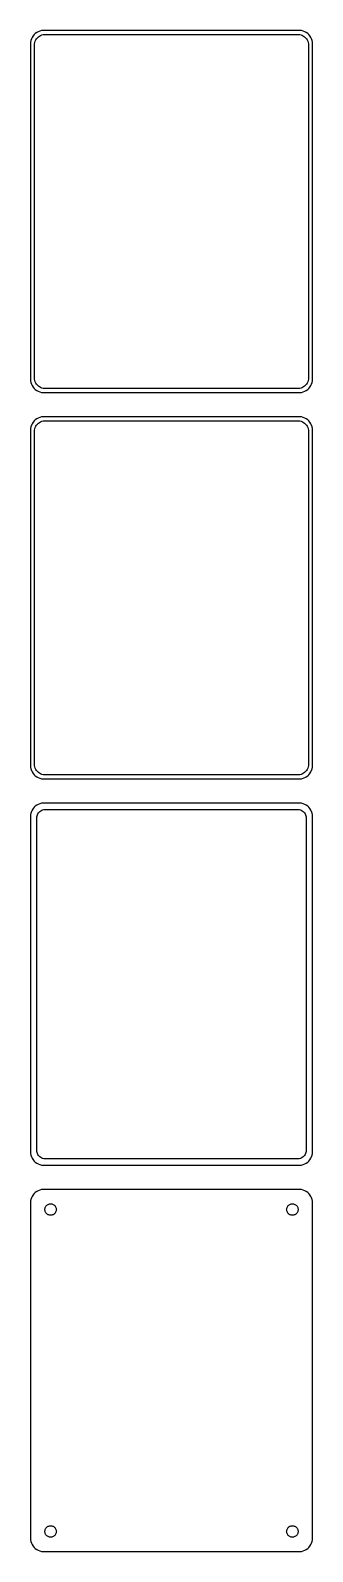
# Model space of a CAD drawing. Header units: metres. Extents: x -52 to 52, y 509 to 1075.
import ezdxf

# ---------------------------------------------------------------- set-up
doc = ezdxf.new("R2010")
doc.units = ezdxf.units.M

msp = doc.modelspace()

# ---------------------------------------------------------------- linework, layer by layer
for p, q in [((-52.3429, 1071.74), (-52.4606, 1071.13)), ((-52.1489, 1072.34), (-52.3429, 1071.74)), ((-51.8815, 1072.91), (-52.1489, 1072.34)), ((-51.5451, 1073.44), (-51.8815, 1072.91)), ((-51.1448, 1073.92), (-51.5451, 1073.44)), ((-50.6871, 1074.35), (-51.1448, 1073.92)), ((-50.7191, 1071.47), (-50.5052, 1071.93)), ((-50.1791, 1074.72), (-50.6871, 1074.35)), ((-50.5052, 1071.93), (-50.2361, 1072.35)), ((-50.2361, 1072.35), (-49.9159, 1072.74)), ((-49.6289, 1075.02), (-50.1791, 1074.72)), ((-49.9159, 1072.74), (-49.5497, 1073.08)), ((-49.0451, 1075.26), (-49.6289, 1075.02)), ((-49.5497, 1073.08), (-49.1433, 1073.38)), ((-49.1433, 1073.38), (-48.7031, 1073.62)), ((-48.4369, 1075.41), (-49.0451, 1075.26)), ((-48.7031, 1073.62), (-48.2361, 1073.8)), ((-47.8139, 1075.49), (-48.4369, 1075.41)), ((-48.2361, 1073.8), (-47.7495, 1073.93)), ((47.8139, 1075.49), (-47.8139, 1075.49)), ((-47.7495, 1073.93), (-47.2512, 1073.99)), ((-47.2512, 1073.99), (47.2512, 1073.99)), ((47.2512, 1073.99), (47.7495, 1073.93)), ((47.7495, 1073.93), (48.2361, 1073.8)), ((48.4369, 1075.41), (47.8139, 1075.49)), ((48.2361, 1073.8), (48.7031, 1073.62)), ((49.0451, 1075.26), (48.4369, 1075.41)), ((48.7031, 1073.62), (49.1433, 1073.38)), ((49.6289, 1075.02), (49.0451, 1075.26)), ((49.1433, 1073.38), (49.5497, 1073.08)), ((49.5497, 1073.08), (49.9159, 1072.74)), ((50.1791, 1074.72), (49.6289, 1075.02)), ((49.9159, 1072.74), (50.2361, 1072.35)), ((50.6871, 1074.35), (50.1791, 1074.72)), ((50.2361, 1072.35), (50.5052, 1071.93)), ((50.5052, 1071.93), (50.7191, 1071.47)), ((51.1448, 1073.92), (50.6871, 1074.35)), ((51.5451, 1073.44), (51.1448, 1073.92)), ((51.8815, 1072.91), (51.5451, 1073.44)), ((52.1489, 1072.34), (51.8815, 1072.91)), ((52.3429, 1071.74), (52.1489, 1072.34)), ((52.4606, 1071.13), (52.3429, 1071.74)), ((-52.4606, 1071.13), (-52.5, 1070.5)), ((-52.5, 1070.5), (-52.5, 945.5)), ((-51, 1070), (-50.9685, 1070.5)), ((-51, 946), (-51, 1070)), ((-50.9685, 1070.5), (-50.8743, 1070.99)), ((-50.8743, 1070.99), (-50.7191, 1071.47)), ((50.7191, 1071.47), (50.8743, 1070.99)), ((50.8743, 1070.99), (50.9685, 1070.5)), ((50.9685, 1070.5), (51, 1070)), ((51, 1070), (51, 946)), ((52.5, 1070.5), (52.4606, 1071.13)), ((52.5, 945.5), (52.5, 1070.5)), ((-52.5, 945.5), (-52.4606, 944.873)), ((-52.4606, 944.873), (-52.3429, 944.257)), ((-52.3429, 944.257), (-52.1489, 943.659)), ((-52.1489, 943.659), (-51.8815, 943.091)), ((-51.8815, 943.091), (-51.5451, 942.561)), ((-51.5451, 942.561), (-51.1448, 942.077)), ((-51.1448, 942.077), (-50.6871, 941.647)), ((-50.9685, 945.499), (-51, 946)), ((-50.8743, 945.005), (-50.9685, 945.499)), ((-50.7191, 944.528), (-50.8743, 945.005)), ((-50.5052, 944.073), (-50.7191, 944.528)), ((-50.6871, 941.647), (-50.1791, 941.278)), ((-50.2361, 943.649), (-50.5052, 944.073)), ((-49.9159, 943.262), (-50.2361, 943.649)), ((-50.1791, 941.278), (-49.6289, 940.976)), ((-49.5497, 942.918), (-49.9159, 943.262)), ((-49.1433, 942.623), (-49.5497, 942.918)), ((-48.7031, 942.381), (-49.1433, 942.623)), ((-48.2361, 942.196), (-48.7031, 942.381)), ((-47.7495, 942.071), (-48.2361, 942.196)), ((-47.2512, 942.008), (-47.7495, 942.071)), ((47.2512, 942.008), (-47.2512, 942.008)), ((47.7495, 942.071), (47.2512, 942.008)), ((48.2361, 942.196), (47.7495, 942.071)), ((48.7031, 942.381), (48.2361, 942.196)), ((49.1433, 942.623), (48.7031, 942.381)), ((49.5497, 942.918), (49.1433, 942.623)), ((49.9159, 943.262), (49.5497, 942.918)), ((49.6289, 940.976), (50.1791, 941.278)), ((50.2361, 943.649), (49.9159, 943.262)), ((50.1791, 941.278), (50.6871, 941.647)), ((50.5052, 944.073), (50.2361, 943.649)), ((50.7191, 944.528), (50.5052, 944.073)), ((50.6871, 941.647), (51.1448, 942.077)), ((50.8743, 945.005), (50.7191, 944.528)), ((50.9685, 945.499), (50.8743, 945.005)), ((51, 946), (50.9685, 945.499)), ((51.1448, 942.077), (51.5451, 942.561)), ((51.5451, 942.561), (51.8815, 943.091)), ((51.8815, 943.091), (52.1489, 943.659)), ((52.1489, 943.659), (52.3429, 944.257)), ((52.3429, 944.257), (52.4606, 944.873)), ((52.4606, 944.873), (52.5, 945.5)), ((-49.6289, 940.976), (-49.0451, 940.745)), ((-49.0451, 940.745), (-48.4369, 940.589)), ((-48.4369, 940.589), (-47.8139, 940.51)), ((-47.8139, 940.51), (47.8139, 940.51)), ((47.8139, 940.51), (48.4369, 940.589)), ((48.4369, 940.589), (49.0451, 940.745)), ((49.0451, 940.745), (49.6289, 940.976)), ((-51.1448, 929.923), (-51.5451, 929.439)), ((-50.6871, 930.353), (-51.1448, 929.923)), ((-50.1791, 930.722), (-50.6871, 930.353)), ((-49.6289, 931.024), (-50.1791, 930.722)), ((-49.0451, 931.255), (-49.6289, 931.024)), ((-48.4369, 931.411), (-49.0451, 931.255)), ((-47.8139, 931.49), (-48.4369, 931.411)), ((-48.2361, 929.804), (-47.7495, 929.929)), ((47.8139, 931.49), (-47.8139, 931.49)), ((-47.7495, 929.929), (-47.2512, 929.992)), ((-47.2512, 929.992), (47.2512, 929.992)), ((47.2512, 929.992), (47.7495, 929.929)), ((47.7495, 929.929), (48.2361, 929.804)), ((48.4369, 931.411), (47.8139, 931.49)), ((49.0451, 931.255), (48.4369, 931.411)), ((49.6289, 931.024), (49.0451, 931.255)), ((50.1791, 930.722), (49.6289, 931.024)), ((50.6871, 930.353), (50.1791, 930.722)), ((51.1448, 929.923), (50.6871, 930.353)), ((51.5451, 929.439), (51.1448, 929.923)), ((-52.4606, 927.127), (-52.5, 926.5)), ((-52.5, 926.5), (-52.5, 801.5)), ((-52.3429, 927.743), (-52.4606, 927.127)), ((-52.1489, 928.341), (-52.3429, 927.743)), ((-51.8815, 928.909), (-52.1489, 928.341)), ((-51.5451, 929.439), (-51.8815, 928.909)), ((-51, 926), (-50.9685, 926.501)), ((-51, 802), (-51, 926)), ((-50.9685, 926.501), (-50.8743, 926.995)), ((-50.8743, 926.995), (-50.7191, 927.472)), ((-50.7191, 927.472), (-50.5052, 927.927)), ((-50.5052, 927.927), (-50.2361, 928.351)), ((-50.2361, 928.351), (-49.9159, 928.738)), ((-49.9159, 928.738), (-49.5497, 929.082)), ((-49.5497, 929.082), (-49.1433, 929.377)), ((-49.1433, 929.377), (-48.7031, 929.619)), ((-48.7031, 929.619), (-48.2361, 929.804)), ((48.2361, 929.804), (48.7031, 929.619)), ((48.7031, 929.619), (49.1433, 929.377)), ((49.1433, 929.377), (49.5497, 929.082)), ((49.5497, 929.082), (49.9159, 928.738)), ((49.9159, 928.738), (50.2361, 928.351)), ((50.2361, 928.351), (50.5052, 927.927)), ((50.5052, 927.927), (50.7191, 927.472)), ((50.7191, 927.472), (50.8743, 926.995)), ((50.8743, 926.995), (50.9685, 926.501)), ((50.9685, 926.501), (51, 926)), ((51, 926), (51, 802)), ((51.8815, 928.909), (51.5451, 929.439)), ((52.1489, 928.341), (51.8815, 928.909)), ((52.3429, 927.743), (52.1489, 928.341)), ((52.4606, 927.127), (52.3429, 927.743)), ((52.5, 926.5), (52.4606, 927.127)), ((52.5, 801.5), (52.5, 926.5)), ((-52.5, 801.5), (-52.4606, 800.873)), ((-52.4606, 800.873), (-52.3429, 800.257)), ((-52.3429, 800.257), (-52.1489, 799.659)), ((-52.1489, 799.659), (-51.8815, 799.091)), ((-50.9685, 801.499), (-51, 802)), ((-50.8743, 801.005), (-50.9685, 801.499)), ((-50.7191, 800.528), (-50.8743, 801.005)), ((-50.5052, 800.073), (-50.7191, 800.528)), ((-50.2361, 799.649), (-50.5052, 800.073)), ((-49.9159, 799.262), (-50.2361, 799.649)), ((50.2361, 799.649), (49.9159, 799.262)), ((50.5052, 800.073), (50.2361, 799.649)), ((50.7191, 800.528), (50.5052, 800.073)), ((50.8743, 801.005), (50.7191, 800.528)), ((50.9685, 801.499), (50.8743, 801.005)), ((51, 802), (50.9685, 801.499)), ((51.8815, 799.091), (52.1489, 799.659)), ((52.1489, 799.659), (52.3429, 800.257)), ((52.3429, 800.257), (52.4606, 800.873)), ((52.4606, 800.873), (52.5, 801.5)), ((-51.8815, 799.091), (-51.5451, 798.561)), ((-51.5451, 798.561), (-51.1448, 798.077)), ((-51.1448, 798.077), (-50.6871, 797.647)), ((-50.6871, 797.647), (-50.1791, 797.278)), ((-50.1791, 797.278), (-49.6289, 796.976)), ((-49.5497, 798.918), (-49.9159, 799.262)), ((-49.6289, 796.976), (-49.0451, 796.745)), ((-49.1433, 798.623), (-49.5497, 798.918)), ((-48.7031, 798.381), (-49.1433, 798.623)), ((-49.0451, 796.745), (-48.4369, 796.589)), ((-48.2361, 798.196), (-48.7031, 798.381)), ((-48.4369, 796.589), (-47.8139, 796.51)), ((-47.7495, 798.071), (-48.2361, 798.196)), ((-47.8139, 796.51), (47.8139, 796.51)), ((-47.2512, 798.008), (-47.7495, 798.071)), ((47.2512, 798.008), (-47.2512, 798.008)), ((47.7495, 798.071), (47.2512, 798.008)), ((48.2361, 798.196), (47.7495, 798.071)), ((47.8139, 796.51), (48.4369, 796.589)), ((48.7031, 798.381), (48.2361, 798.196)), ((48.4369, 796.589), (49.0451, 796.745)), ((49.1433, 798.623), (48.7031, 798.381)), ((49.0451, 796.745), (49.6289, 796.976)), ((49.5497, 798.918), (49.1433, 798.623)), ((49.9159, 799.262), (49.5497, 798.918)), ((49.6289, 796.976), (50.1791, 797.278)), ((50.1791, 797.278), (50.6871, 797.647)), ((50.6871, 797.647), (51.1448, 798.077)), ((51.1448, 798.077), (51.5451, 798.561)), ((51.5451, 798.561), (51.8815, 799.091)), ((-52.4606, 783.127), (-52.5, 782.5)), ((-52.5, 782.5), (-52.5, 657.5)), ((-52.3429, 783.743), (-52.4606, 783.127)), ((-52.1489, 784.341), (-52.3429, 783.743)), ((-51.8815, 784.909), (-52.1489, 784.341)), ((-51.5451, 785.439), (-51.8815, 784.909)), ((-51.1448, 785.923), (-51.5451, 785.439)), ((-50.6871, 786.353), (-51.1448, 785.923)), ((-50.1791, 786.722), (-50.6871, 786.353)), ((-49.6289, 787.024), (-50.1791, 786.722)), ((-50.0884, 782.39), (-50.0151, 782.774)), ((-50.0151, 782.774), (-49.8943, 783.146)), ((-49.8943, 783.146), (-49.7279, 783.5)), ((-49.7279, 783.5), (-49.5184, 783.83)), ((-49.0451, 787.255), (-49.6289, 787.024)), ((-49.5184, 783.83), (-49.2692, 784.131)), ((-49.2692, 784.131), (-48.9842, 784.399)), ((-48.4369, 787.411), (-49.0451, 787.255)), ((-48.9842, 784.399), (-48.668, 784.628)), ((-48.668, 784.628), (-48.3254, 784.817)), ((-47.8139, 787.49), (-48.4369, 787.411)), ((-48.3254, 784.817), (-47.9619, 784.961)), ((-47.9619, 784.961), (-47.5833, 785.058)), ((47.8139, 787.49), (-47.8139, 787.49)), ((-47.5833, 785.058), (-47.1954, 785.107)), ((-47.1954, 785.107), (47.1954, 785.107)), ((47.1954, 785.107), (47.5833, 785.058)), ((47.5833, 785.058), (47.9619, 784.961)), ((48.4369, 787.411), (47.8139, 787.49)), ((47.9619, 784.961), (48.3254, 784.817)), ((48.3254, 784.817), (48.668, 784.628)), ((49.0451, 787.255), (48.4369, 787.411)), ((48.668, 784.628), (48.9842, 784.399)), ((48.9842, 784.399), (49.2692, 784.131)), ((49.6289, 787.024), (49.0451, 787.255)), ((49.2692, 784.131), (49.5184, 783.83)), ((49.5184, 783.83), (49.7279, 783.5)), ((50.1791, 786.722), (49.6289, 787.024)), ((49.7279, 783.5), (49.8943, 783.146)), ((49.8943, 783.146), (50.0151, 782.774)), ((50.0151, 782.774), (50.0884, 782.39)), ((50.6871, 786.353), (50.1791, 786.722)), ((51.1448, 785.923), (50.6871, 786.353)), ((51.5451, 785.439), (51.1448, 785.923)), ((51.8815, 784.909), (51.5451, 785.439)), ((52.1489, 784.341), (51.8815, 784.909)), ((52.3429, 783.743), (52.1489, 784.341)), ((52.4606, 783.127), (52.3429, 783.743)), ((52.5, 782.5), (52.4606, 783.127)), ((52.5, 657.5), (52.5, 782.5)), ((-50.1129, 782), (-50.0884, 782.39)), ((-50.1129, 658), (-50.1129, 782)), ((50.0884, 782.39), (50.1129, 782)), ((50.1129, 782), (50.1129, 658)), ((-50.0884, 657.61), (-50.1129, 658)), ((50.1129, 658), (50.0884, 657.61)), ((-52.5, 657.5), (-52.4606, 656.873)), ((-52.4606, 656.873), (-52.3429, 656.257)), ((-52.3429, 656.257), (-52.1489, 655.659)), ((-52.1489, 655.659), (-51.8815, 655.091)), ((-51.8815, 655.091), (-51.5451, 654.561)), ((-51.5451, 654.561), (-51.1448, 654.077)), ((-51.1448, 654.077), (-50.6871, 653.647)), ((-50.6871, 653.647), (-50.1791, 653.278)), ((-50.1791, 653.278), (-49.6289, 652.976)), ((-50.0151, 657.226), (-50.0884, 657.61)), ((-49.8943, 656.854), (-50.0151, 657.226)), ((-49.7279, 656.5), (-49.8943, 656.854)), ((-49.5184, 656.17), (-49.7279, 656.5)), ((-49.6289, 652.976), (-49.0451, 652.745)), ((-49.2692, 655.869), (-49.5184, 656.17)), ((-48.9842, 655.601), (-49.2692, 655.869)), ((-49.0451, 652.745), (-48.4369, 652.589)), ((-48.668, 655.372), (-48.9842, 655.601)), ((-48.3254, 655.183), (-48.668, 655.372)), ((-48.4369, 652.589), (-47.8139, 652.51)), ((-47.9619, 655.039), (-48.3254, 655.183)), ((-47.5833, 654.942), (-47.9619, 655.039)), ((-47.8139, 652.51), (47.8139, 652.51)), ((-47.1954, 654.893), (-47.5833, 654.942)), ((47.1954, 654.893), (-47.1954, 654.893)), ((47.5833, 654.942), (47.1954, 654.893)), ((47.9619, 655.039), (47.5833, 654.942)), ((47.8139, 652.51), (48.4369, 652.589)), ((48.3254, 655.183), (47.9619, 655.039)), ((48.668, 655.372), (48.3254, 655.183)), ((48.4369, 652.589), (49.0451, 652.745)), ((48.9842, 655.601), (48.668, 655.372)), ((49.2692, 655.869), (48.9842, 655.601)), ((49.0451, 652.745), (49.6289, 652.976)), ((49.5184, 656.17), (49.2692, 655.869)), ((49.7279, 656.5), (49.5184, 656.17)), ((49.6289, 652.976), (50.1791, 653.278)), ((49.8943, 656.854), (49.7279, 656.5)), ((50.0151, 657.226), (49.8943, 656.854)), ((50.0884, 657.61), (50.0151, 657.226)), ((50.1791, 653.278), (50.6871, 653.647)), ((50.6871, 653.647), (51.1448, 654.077)), ((51.1448, 654.077), (51.5451, 654.561)), ((51.5451, 654.561), (51.8815, 655.091)), ((51.8815, 655.091), (52.1489, 655.659)), ((52.1489, 655.659), (52.3429, 656.257)), ((52.3429, 656.257), (52.4606, 656.873)), ((52.4606, 656.873), (52.5, 657.5)), ((-51.8815, 640.909), (-52.1489, 640.341)), ((-51.5451, 641.439), (-51.8815, 640.909)), ((-51.1448, 641.923), (-51.5451, 641.439)), ((-50.6871, 642.353), (-51.1448, 641.923)), ((-50.1791, 642.722), (-50.6871, 642.353)), ((-49.6289, 643.024), (-50.1791, 642.722)), ((-49.0451, 643.255), (-49.6289, 643.024)), ((-48.4369, 643.411), (-49.0451, 643.255)), ((-47.8139, 643.49), (-48.4369, 643.411)), ((47.8139, 643.49), (-47.8139, 643.49)), ((48.4369, 643.411), (47.8139, 643.49)), ((49.0451, 643.255), (48.4369, 643.411)), ((49.6289, 643.024), (49.0451, 643.255)), ((50.1791, 642.722), (49.6289, 643.024)), ((50.6871, 642.353), (50.1791, 642.722)), ((51.1448, 641.923), (50.6871, 642.353)), ((51.5451, 641.439), (51.1448, 641.923)), ((51.8815, 640.909), (51.5451, 641.439)), ((52.1489, 640.341), (51.8815, 640.909)), ((-52.4606, 639.127), (-52.5, 638.5)), ((-52.5, 638.5), (-52.5, 513.5)), ((-52.3429, 639.743), (-52.4606, 639.127)), ((-52.1489, 640.341), (-52.3429, 639.743)), ((-47.1353, 636), (-47.1185, 636.268)), ((-47.1185, 635.732), (-47.1353, 636)), ((-47.1185, 636.268), (-47.0682, 636.531)), ((-47.0682, 635.469), (-47.1185, 635.732)), ((-47.0682, 636.531), (-46.9853, 636.786)), ((-46.9853, 635.214), (-47.0682, 635.469)), ((-46.9853, 636.786), (-46.8712, 637.029)), ((-46.8712, 634.971), (-46.9853, 635.214)), ((-46.8712, 637.029), (-46.7275, 637.255)), ((-46.7275, 637.255), (-46.5565, 637.462)), ((-46.5565, 637.462), (-46.3611, 637.645)), ((-46.3611, 637.645), (-46.1441, 637.803)), ((-46.1441, 637.803), (-45.9092, 637.932)), ((-45.9092, 637.932), (-45.6598, 638.031)), ((-45.6598, 638.031), (-45.4001, 638.097)), ((-45.4001, 638.097), (-45.1341, 638.131)), ((-45.1341, 638.131), (-44.8659, 638.131)), ((-44.8659, 638.131), (-44.5999, 638.097)), ((-44.5999, 638.097), (-44.3401, 638.031)), ((-44.3401, 638.031), (-44.0908, 637.932)), ((-44.0908, 637.932), (-43.8559, 637.803)), ((-43.8559, 637.803), (-43.6389, 637.645)), ((-43.6389, 637.645), (-43.4434, 637.462)), ((-43.4434, 637.462), (-43.2725, 637.255)), ((-43.2725, 637.255), (-43.1288, 637.029)), ((-43.1288, 637.029), (-43.0146, 636.786)), ((-43.0146, 635.214), (-43.1288, 634.971)), ((-43.0146, 636.786), (-42.9318, 636.531)), ((-42.9318, 635.469), (-43.0146, 635.214)), ((-42.9318, 636.531), (-42.8815, 636.268)), ((-42.8815, 635.732), (-42.9318, 635.469)), ((-42.8815, 636.268), (-42.8647, 636)), ((-42.8647, 636), (-42.8815, 635.732)), ((42.8647, 636), (42.8815, 636.268)), ((42.8815, 635.732), (42.8647, 636)), ((42.8815, 636.268), (42.9318, 636.531)), ((42.9318, 635.469), (42.8815, 635.732)), ((42.9318, 636.531), (43.0146, 636.786)), ((43.0146, 635.214), (42.9318, 635.469)), ((43.0146, 636.786), (43.1288, 637.029)), ((43.1288, 634.971), (43.0146, 635.214)), ((43.1288, 637.029), (43.2725, 637.255)), ((43.2725, 637.255), (43.4434, 637.462)), ((43.4434, 637.462), (43.6389, 637.645)), ((43.6389, 637.645), (43.8559, 637.803)), ((43.8559, 637.803), (44.0908, 637.932)), ((44.0908, 637.932), (44.3401, 638.031)), ((44.3401, 638.031), (44.5999, 638.097)), ((44.5999, 638.097), (44.8659, 638.131)), ((44.8659, 638.131), (45.1341, 638.131)), ((45.1341, 638.131), (45.4001, 638.097)), ((45.4001, 638.097), (45.6598, 638.031)), ((45.6598, 638.031), (45.9092, 637.932)), ((45.9092, 637.932), (46.1441, 637.803)), ((46.1441, 637.803), (46.3611, 637.645)), ((46.3611, 637.645), (46.5565, 637.462)), ((46.5565, 637.462), (46.7275, 637.255)), ((46.7275, 637.255), (46.8712, 637.029)), ((46.8712, 637.029), (46.9853, 636.786)), ((46.9853, 635.214), (46.8712, 634.971)), ((46.9853, 636.786), (47.0682, 636.531)), ((47.0682, 635.469), (46.9853, 635.214)), ((47.0682, 636.531), (47.1185, 636.268)), ((47.1185, 635.732), (47.0682, 635.469)), ((47.1185, 636.268), (47.1353, 636)), ((47.1353, 636), (47.1185, 635.732)), ((52.3429, 639.743), (52.1489, 640.341)), ((52.4606, 639.127), (52.3429, 639.743)), ((52.5, 638.5), (52.4606, 639.127)), ((52.5, 513.5), (52.5, 638.5)), ((-46.7275, 634.745), (-46.8712, 634.971)), ((-46.5565, 634.538), (-46.7275, 634.745)), ((-46.3611, 634.355), (-46.5565, 634.538)), ((-46.1441, 634.197), (-46.3611, 634.355)), ((-45.9092, 634.068), (-46.1441, 634.197)), ((-45.6598, 633.969), (-45.9092, 634.068)), ((-45.4001, 633.903), (-45.6598, 633.969)), ((-45.1341, 633.869), (-45.4001, 633.903)), ((-44.8659, 633.869), (-45.1341, 633.869)), ((-44.5999, 633.903), (-44.8659, 633.869)), ((-44.3401, 633.969), (-44.5999, 633.903)), ((-44.0908, 634.068), (-44.3401, 633.969)), ((-43.8559, 634.197), (-44.0908, 634.068)), ((-43.6389, 634.355), (-43.8559, 634.197)), ((-43.4434, 634.538), (-43.6389, 634.355)), ((-43.2725, 634.745), (-43.4434, 634.538)), ((-43.1288, 634.971), (-43.2725, 634.745)), ((43.2725, 634.745), (43.1288, 634.971)), ((43.4434, 634.538), (43.2725, 634.745)), ((43.6389, 634.355), (43.4434, 634.538)), ((43.8559, 634.197), (43.6389, 634.355)), ((44.0908, 634.068), (43.8559, 634.197)), ((44.3401, 633.969), (44.0908, 634.068)), ((44.5999, 633.903), (44.3401, 633.969)), ((44.8659, 633.869), (44.5999, 633.903)), ((45.1341, 633.869), (44.8659, 633.869)), ((45.4001, 633.903), (45.1341, 633.869)), ((45.6598, 633.969), (45.4001, 633.903)), ((45.9092, 634.068), (45.6598, 633.969)), ((46.1441, 634.197), (45.9092, 634.068)), ((46.3611, 634.355), (46.1441, 634.197)), ((46.5565, 634.538), (46.3611, 634.355)), ((46.7275, 634.745), (46.5565, 634.538)), ((46.8712, 634.971), (46.7275, 634.745)), ((-47.1353, 516), (-47.1185, 516.268)), ((-47.1185, 515.732), (-47.1353, 516)), ((-47.1185, 516.268), (-47.0682, 516.531)), ((-47.0682, 516.531), (-46.9853, 516.786)), ((-46.9853, 516.786), (-46.8712, 517.029)), ((-46.8712, 517.029), (-46.7275, 517.255)), ((-46.7275, 517.255), (-46.5565, 517.462)), ((-46.5565, 517.462), (-46.3611, 517.645)), ((-46.3611, 517.645), (-46.1441, 517.803)), ((-46.1441, 517.803), (-45.9092, 517.932)), ((-45.9092, 517.932), (-45.6598, 518.031)), ((-45.6598, 518.031), (-45.4001, 518.097)), ((-45.4001, 518.097), (-45.1341, 518.131)), ((-45.1341, 518.131), (-44.8659, 518.131)), ((-44.8659, 518.131), (-44.5999, 518.097)), ((-44.5999, 518.097), (-44.3401, 518.031)), ((-44.3401, 518.031), (-44.0908, 517.932)), ((-44.0908, 517.932), (-43.8559, 517.803)), ((-43.8559, 517.803), (-43.6389, 517.645)), ((-43.6389, 517.645), (-43.4434, 517.462)), ((-43.4434, 517.462), (-43.2725, 517.255)), ((-43.2725, 517.255), (-43.1288, 517.029)), ((-43.1288, 517.029), (-43.0146, 516.786)), ((-43.0146, 516.786), (-42.9318, 516.531)), ((-42.9318, 516.531), (-42.8815, 516.268)), ((-42.8815, 516.268), (-42.8647, 516)), ((-42.8647, 516), (-42.8815, 515.732)), ((42.8647, 516), (42.8815, 516.268)), ((42.8815, 515.732), (42.8647, 516)), ((42.8815, 516.268), (42.9318, 516.531)), ((42.9318, 516.531), (43.0146, 516.786)), ((43.0146, 516.786), (43.1288, 517.029)), ((43.1288, 517.029), (43.2725, 517.255)), ((43.2725, 517.255), (43.4434, 517.462)), ((43.4434, 517.462), (43.6389, 517.645)), ((43.6389, 517.645), (43.8559, 517.803)), ((43.8559, 517.803), (44.0908, 517.932)), ((44.0908, 517.932), (44.3401, 518.031)), ((44.3401, 518.031), (44.5999, 518.097)), ((44.5999, 518.097), (44.8659, 518.131)), ((44.8659, 518.131), (45.1341, 518.131)), ((45.1341, 518.131), (45.4001, 518.097)), ((45.4001, 518.097), (45.6598, 518.031)), ((45.6598, 518.031), (45.9092, 517.932)), ((45.9092, 517.932), (46.1441, 517.803)), ((46.1441, 517.803), (46.3611, 517.645)), ((46.3611, 517.645), (46.5565, 517.462)), ((46.5565, 517.462), (46.7275, 517.255)), ((46.7275, 517.255), (46.8712, 517.029)), ((46.8712, 517.029), (46.9853, 516.786)), ((46.9853, 516.786), (47.0682, 516.531)), ((47.0682, 516.531), (47.1185, 516.268)), ((47.1185, 516.268), (47.1353, 516)), ((47.1353, 516), (47.1185, 515.732)), ((-52.5, 513.5), (-52.4606, 512.873)), ((-52.4606, 512.873), (-52.3429, 512.257)), ((-52.3429, 512.257), (-52.1489, 511.659)), ((-52.1489, 511.659), (-51.8815, 511.091)), ((-51.8815, 511.091), (-51.5451, 510.561)), ((-51.5451, 510.561), (-51.1448, 510.077)), ((-47.0682, 515.469), (-47.1185, 515.732)), ((-46.9853, 515.214), (-47.0682, 515.469)), ((-46.8712, 514.971), (-46.9853, 515.214)), ((-46.7275, 514.745), (-46.8712, 514.971)), ((-46.5565, 514.538), (-46.7275, 514.745)), ((-46.3611, 514.355), (-46.5565, 514.538)), ((-46.1441, 514.197), (-46.3611, 514.355)), ((-45.9092, 514.068), (-46.1441, 514.197)), ((-45.6598, 513.969), (-45.9092, 514.068)), ((-45.4001, 513.903), (-45.6598, 513.969)), ((-45.1341, 513.869), (-45.4001, 513.903)), ((-44.8659, 513.869), (-45.1341, 513.869)), ((-44.5999, 513.903), (-44.8659, 513.869)), ((-44.3401, 513.969), (-44.5999, 513.903)), ((-44.0908, 514.068), (-44.3401, 513.969)), ((-43.8559, 514.197), (-44.0908, 514.068)), ((-43.6389, 514.355), (-43.8559, 514.197)), ((-43.4434, 514.538), (-43.6389, 514.355)), ((-43.2725, 514.745), (-43.4434, 514.538)), ((-43.1288, 514.971), (-43.2725, 514.745)), ((-43.0146, 515.214), (-43.1288, 514.971)), ((-42.9318, 515.469), (-43.0146, 515.214)), ((-42.8815, 515.732), (-42.9318, 515.469)), ((42.9318, 515.469), (42.8815, 515.732)), ((43.0146, 515.214), (42.9318, 515.469)), ((43.1288, 514.971), (43.0146, 515.214)), ((43.2725, 514.745), (43.1288, 514.971)), ((43.4434, 514.538), (43.2725, 514.745)), ((43.6389, 514.355), (43.4434, 514.538)), ((43.8559, 514.197), (43.6389, 514.355)), ((44.0908, 514.068), (43.8559, 514.197)), ((44.3401, 513.969), (44.0908, 514.068)), ((44.5999, 513.903), (44.3401, 513.969)), ((44.8659, 513.869), (44.5999, 513.903)), ((45.1341, 513.869), (44.8659, 513.869)), ((45.4001, 513.903), (45.1341, 513.869)), ((45.6598, 513.969), (45.4001, 513.903)), ((45.9092, 514.068), (45.6598, 513.969)), ((46.1441, 514.197), (45.9092, 514.068)), ((46.3611, 514.355), (46.1441, 514.197)), ((46.5565, 514.538), (46.3611, 514.355)), ((46.7275, 514.745), (46.5565, 514.538)), ((46.8712, 514.971), (46.7275, 514.745)), ((46.9853, 515.214), (46.8712, 514.971)), ((47.0682, 515.469), (46.9853, 515.214)), ((47.1185, 515.732), (47.0682, 515.469)), ((51.1448, 510.077), (51.5451, 510.561)), ((51.5451, 510.561), (51.8815, 511.091)), ((51.8815, 511.091), (52.1489, 511.659)), ((52.1489, 511.659), (52.3429, 512.257)), ((52.3429, 512.257), (52.4606, 512.873)), ((52.4606, 512.873), (52.5, 513.5)), ((-51.1448, 510.077), (-50.6871, 509.647)), ((-50.6871, 509.647), (-50.1791, 509.278)), ((-50.1791, 509.278), (-49.6289, 508.976)), ((-49.6289, 508.976), (-49.0451, 508.745)), ((-49.0451, 508.745), (-48.4369, 508.589)), ((-48.4369, 508.589), (-47.8139, 508.51)), ((-47.8139, 508.51), (47.8139, 508.51)), ((47.8139, 508.51), (48.4369, 508.589)), ((48.4369, 508.589), (49.0451, 508.745)), ((49.0451, 508.745), (49.6289, 508.976)), ((49.6289, 508.976), (50.1791, 509.278)), ((50.1791, 509.278), (50.6871, 509.647)), ((50.6871, 509.647), (51.1448, 510.077))]:
    msp.add_line(p, q)

doc.saveas('drawing.dxf')
